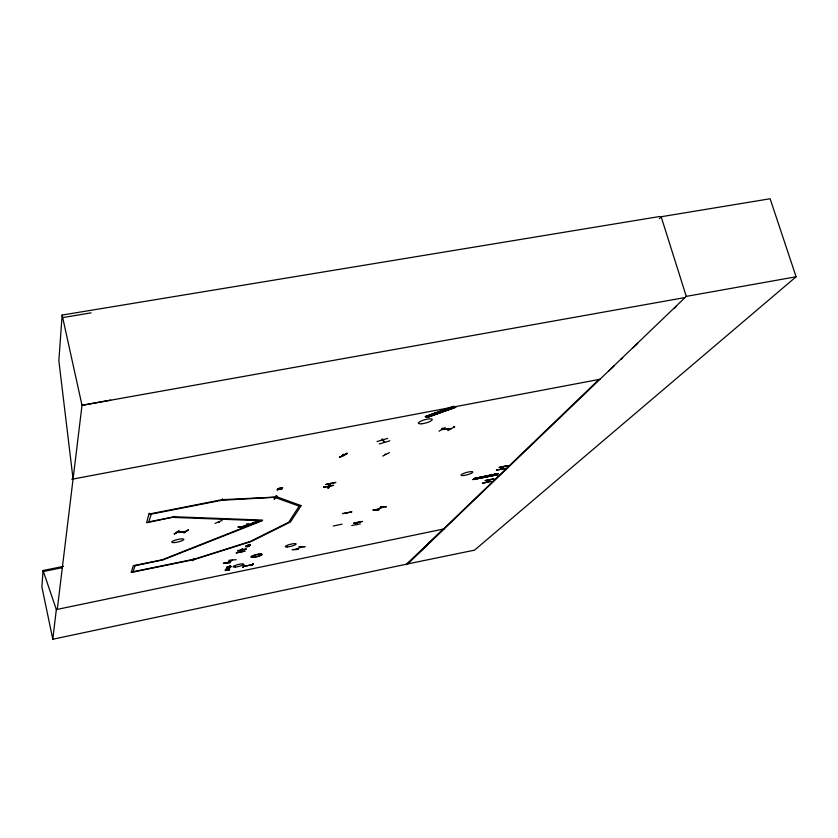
<?xml version="1.0" encoding="UTF-8"?>
<svg xmlns="http://www.w3.org/2000/svg" width="838" height="838" viewBox="0 0 838 838"><rect width="100%" height="100%" fill="white"/><g stroke="black" fill="none" stroke-linecap="round" stroke-linejoin="round"><path stroke-width="1.26" d="M472.957 479.577L497.133 474.832L472.988 479.546M473.376 479.409L497.311 474.633L496.861 475.115M474.036 478.54L498.002 473.774M474.203 478.624L498.442 473.585L474.193 478.655M230.398 562.528L223.306 563.209L230.398 562.581M498.264 473.522L474.057 478.508M222.101 520.388L215.031 523.415M236.274 552.944L245.136 551.058L236.274 552.87M292.19 549.718L298.244 549.361L292.441 549.56M346.984 453.505L339.463 457.339L347.079 453.599L346.932 453.012M378.849 509.871L372.816 509.996L378.881 509.787M384.265 442.317L381.96 439.143M339.453 457.318L347.079 453.599M63.552 566.373L43.052 570.51L41.9 586.977L52.804 639.247L407.048 564.047L598.961 379.478M445.167 427.506L439.028 431.224M659.705 216.497L62.127 315.057L58.849 360.78L73.074 479.043M229.717 567.012L227.171 567.682L227.664 567.368M238.065 526.997L243.418 527.563L238.107 526.903M52.804 639.247L56.324 609.551L43.052 570.51M323.657 486.752L323.688 487.391L333.639 485.233M351.698 525.541L360.288 523.897M455.453 407.142L427.066 417.146M455.872 407.299L427.495 417.303M342.103 524.148L333.252 526.013M174.639 533.869L178.923 530.936M274.173 498.935L276.362 496.159L274.183 498.956M274.623 498.778L276.205 496.117M244.382 565.357L243.188 567.221M427.265 417.439L455.673 407.006M425.515 416.811L453.903 406.535M192.468 560.695L193.85 558.496L192.845 560.559M330.937 483.484L328.506 486.291L329.145 485.956M496.41 470.097L505.345 468.306M505.241 468.515L496.452 470.16M347.435 512.814L347.058 512.866M149.143 513.149L146.619 522.776L175.027 516.679L148.808 521.865M132.97 572.103L135.107 565.325M148.651 522.367L151.416 513.61M225.118 570.584L229.078 569.756M226.909 567.41L231.56 566.561M237.542 550.796L246.456 548.953L237.542 550.775M240.59 552.106L241.784 550.032M242.109 550L241.072 551.802M242.14 549.969L241.658 550.241M282.584 487.737L277.87 488.669L277.179 489.853L281.683 489.004L282.584 487.737L281.704 489.099M277.2 489.947L277.87 488.669M245.754 546.627C255.59 540.112 246.582 550.336 246.131 545.632M240.977 550.734L242.172 548.733M276.173 496.442L276.592 497.353L276.226 495.604M253.589 522.587L252.95 522.556L253.809 522.451M151.249 514.123L221.442 500.317L277.567 497.091L300.968 505.586L299.187 506.152L288.649 522.325L250.049 541.526L194.018 559.239L133.095 571.715M253.38 563.534L252.154 565.472L252.94 563.681M335.766 482.363L325.72 484.479L335.661 482.531M227.088 562.707L232.451 560.151L227.318 562.717M328.768 486.92L327.731 487.213L328.884 486.899M328.978 486.187L330.874 483.505M328.423 488.156L330.361 485.422L327.899 488.313L329.868 485.432M351.73 511.934L342.7 513.642M353.51 523.268L362.309 521.446L353.615 523.226M357.7 522.535L356.119 524.473M356.276 524.609L358.025 522.472M386.025 454.29L385.229 454.29M382.882 440.285L382.463 440.411M384.705 442.202L382.338 439.028M659.422 218.687L661.161 216.738L770.122 198.753L796.1 276.77L474.538 550.147L407.048 564.047M482.416 483.327L491.225 481.316L482.51 483.076M485.108 480.593L493.865 478.927M485.244 480.551L493.865 478.823M499.301 467.374L508.278 465.53M487.14 482.238L489.675 479.807L486.773 482.311M407.153 564.456L686.28 296.38L796.1 276.77M406.179 564.676L443.438 529.04M608.566 371.161L614.212 365.766M620.801 359.481L622.676 357.679M633.025 347.791L637.728 343.287M674.401 308.227L676.287 306.425M426.971 417.355L455.139 407.017M425.233 416.706L453.442 406.357M330.434 483.61L330.79 483.704M328.695 486.061L328.611 485.307M295.322 549.519L301.963 546.858M375.99 509.86L383.071 506.906M242.831 567.357L244.476 565.42L242.811 567.42M188.037 529.836L183.805 532.821M503.345 466.724L500.799 469.259M454.332 426.867L447.806 430.669M276.76 496.211L276.959 497.039L222.667 499.658L221.442 500.317L221.682 499.783L149.342 514.019M275.723 497.531L276.634 497.332M276.959 497.039L275.723 497.678L299.187 506.152L301.062 505.775L290.451 521.959L251.452 541.421L194.73 559.407L131.178 572.48L133.284 565.702L161.964 559.857L262.556 520.084L176.242 516.816L174.733 517.465L262.21 520.754L163.138 559.857L134.981 565.734M194.395 559.491L193.609 559.648M382.715 456.102L389.502 452.53M240.569 549.948L241.323 549.885M252.259 564.686L243.858 566.404M240.862 527.217L248.687 524.326M276.561 497.259L276.257 496.295M219.388 522.043L218.98 521.917M250.489 524.033L257.423 520.985M227.192 567.462L226.616 567.839L230.094 566.865M380.379 506.781L386.035 506.927M380.672 506.665L386.402 506.718M376.241 509.86L383.196 506.938M304.718 546.795L298.977 546.774M245.607 546.544L249.745 545.779M176.954 532.434L185.921 531.386M442.485 429.402L442.454 428.333M443.218 429.465L443.051 428.281M246.707 523.792L251.599 524.462M241.124 527.238L248.917 524.337M450.603 428.972L442.349 429.527L441.982 428.511M425.306 416.528L453.84 406.482M225.747 569.484L229.12 568.782M343.611 455.401L343.59 454.343M442.202 428.386L442.694 429.37M501.082 469.228L503.774 466.619M376.995 441.542L387.68 438.4M384.055 442.097L384.422 441.982M389.911 440.798L379.247 443.983M343.35 454.385L343.821 455.38M344.02 455.558L344.523 455.369L343.695 455.401M385.69 454.416L385.04 454.447M241.323 549.875L240.642 550.011M219.273 522.053L218.749 522.053M225.694 569.578L229.067 568.876M444.297 528.862L56.314 609.572L57.277 609.373L82.009 405.32L62.127 315.057M252.154 565.493L252.971 563.555L251.725 565.461M246.32 545.643L250.153 544.868M242.643 548.586L241.354 550.681M43.262 571.516L62.483 567.63M351.73 511.829L342.794 513.589M508.289 465.572L499.155 467.415M329.837 485.579L330.382 485.474M71.733 479.294L600.102 379.258M110.7 400.135L82.009 405.32L683.944 297.741M252.311 564.603L244.026 566.383M344.125 455.526L343.36 455.558L343.098 454.521M62.693 317.602L91.08 312.846M185.565 531.533L176.891 532.528M236.138 559.69L228.764 560.329M454.709 426.919L454.07 426.364L454.29 426.846M442.569 429.391L451.074 428.784M305.074 546.627L299.302 546.722M442.286 429.559L442.066 428.511M344.376 455.369L344.156 454.332M184.192 532.842L188.498 529.899M425.735 416.675L453.976 406.346M661.161 216.738L686.28 296.38M343.182 454.51L343.454 455.568M298.988 505.356L299.187 506.152M282.458 487.821L278.09 488.68M277.357 496.264L277.567 497.091M222.468 498.809L222.667 499.658M174.639 516.344L174.838 517.182M333.566 485.422L323.751 487.119M227.58 566.855L230.178 566.279L227.622 566.802M174.241 533.953L179.018 531.02L174.273 533.942M227.088 566.959L230.68 566.153L227.088 566.959M225.401 569.945L228.722 569.463L225.977 569.871L229.203 568.625L228.051 568.709C232.796 567.42 223.243 569.369 227.203 568.887L225.401 569.945M226.773 568.3C235.174 566.32 224.207 569.452 226.773 568.3M229.361 567.766L228.282 568.206L229.361 567.766M229.266 569.431L228.816 570.228L229.801 569.316L229.266 569.431M278.268 488.963C280.384 490.46 283.433 486.585 278.268 488.963M246.508 545.842L249.546 545.276L246.508 545.842M287.256 546.942A5.594 1.048 -13.9 0 0 296.086 544.176A5.594 1.048 -13.9 0 0 288.827 544.721A5.594 1.048 -13.9 0 0 287.256 546.942M421.954 423.745A7.154 1.707 -15.2 0 0 432.272 419.545A7.154 1.707 -15.2 0 0 421.828 420.707A7.154 1.707 -15.2 0 0 421.954 423.745M174.262 542.584A6.201 1.267 -13.1 0 0 183.805 539.536A6.201 1.267 -13.1 0 0 175.289 540.112A6.201 1.267 -13.1 0 0 174.262 542.584M463.938 475.481A6.076 1.226 -15.2 0 0 472.821 472.098A6.076 1.226 -15.2 0 0 464.084 473.24A6.076 1.226 -15.2 0 0 463.938 475.481M253.139 557.322A5.583 1.037 -13.7 0 0 261.885 554.588A5.583 1.037 -13.7 0 0 254.511 555.165A5.583 1.037 -13.7 0 0 253.139 557.322A5.573 1.037 -13.7 0 0 261.875 554.599A5.573 1.037 -13.7 0 0 254.522 555.175A5.573 1.037 -13.7 0 0 253.149 557.322M235.195 567.054A5.489 1.006 -13.6 0 0 243.753 564.383A5.489 1.006 -13.6 0 0 236.442 564.99A5.489 1.006 -13.6 0 0 235.195 567.054"/></g></svg>
